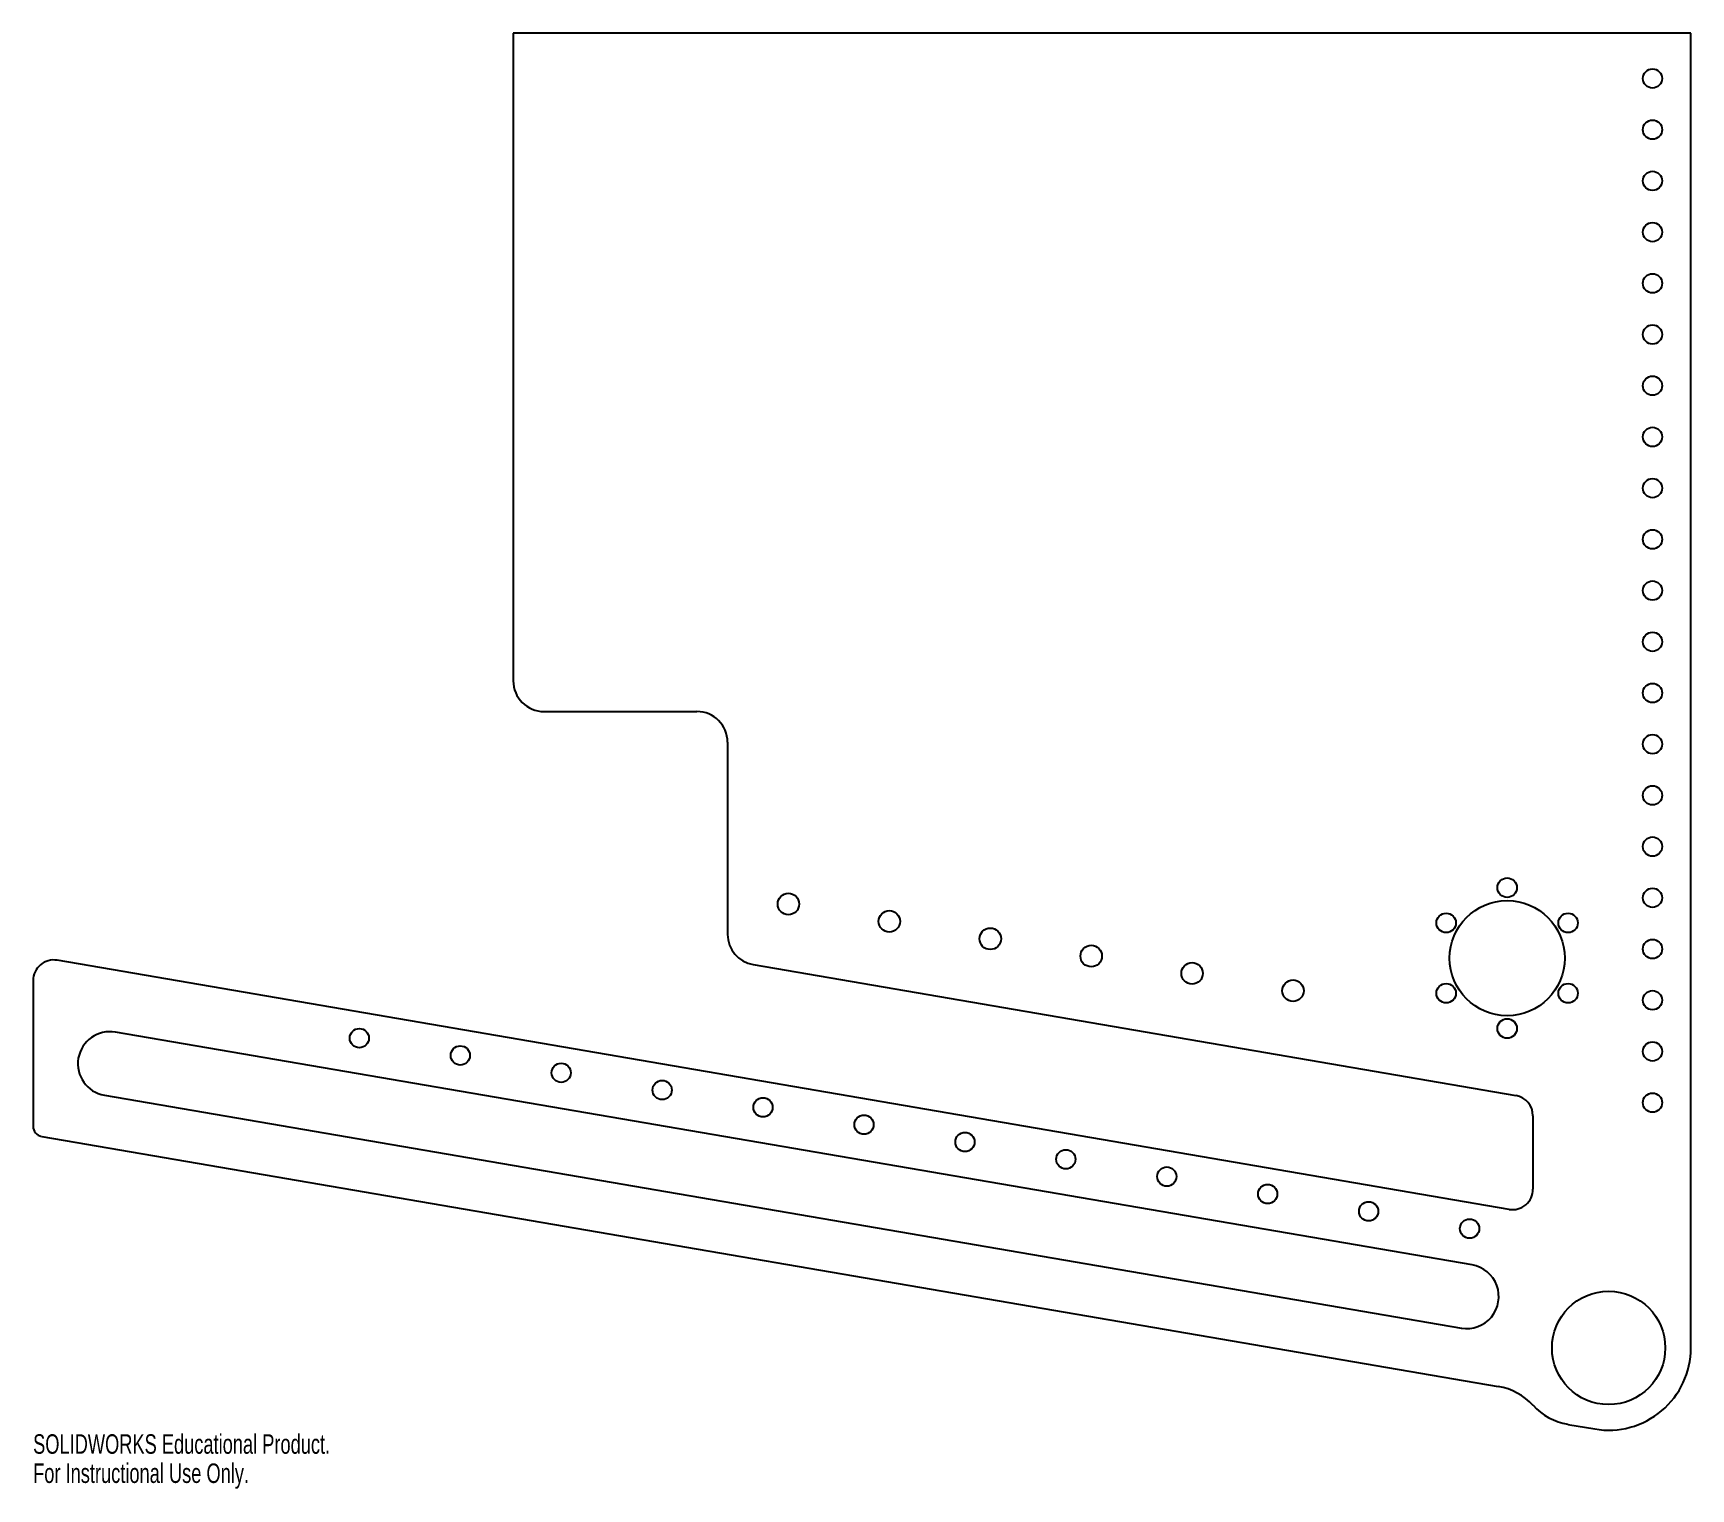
# Model space of a CAD drawing. Header units: inches. Extents: x -8.7 to 7.5, y -1.1 to 13.1.
import ezdxf

# ---------------------------------------------------------------- set-up
doc = ezdxf.new("R2010")
doc.units = ezdxf.units.IN
doc.header["$MEASUREMENT"] = 0
doc.styles.add('SLDTEXTSTYLE0', font='TXT', dxfattribs={"width": 0.7})

msp = doc.modelspace()

# ---------------------------------------------------------------- linework, layer by layer
at = {"color": 7, "linetype": 'Continuous', "lineweight": 25}
for p, q in [((7.456, 13.122), (-4.044, 13.122)), ((-4.044, 13.122), (-4.044, 6.799)), ((7.456, 0.285), (7.456, 13.122)), ((-3.744, 6.499), (-2.251, 6.499)), ((-1.951, 6.199), (-1.951, 4.323)), ((5.681, 1.638), (-8.499, 4.071)), ((-1.702, 4.028), (5.748, 2.75)), ((-8.733, 3.873), (-8.733, 2.449)), ((5.32, 1.095), (-7.93, 3.368)), ((-8.035, 2.752), (5.215, 0.479)), ((5.914, 2.552), (5.914, 1.835)), ((-8.649, 2.35), (5.574, -0.09)), ((6.255, -0.461), (6.517, -0.506))]:
    msp.add_line(p, q, dxfattribs=at)
for centre, radius in [((7.081, 12.68), 0.0938), ((7.081, 12.18), 0.0938), ((7.081, 11.68), 0.0938), ((7.081, 11.18), 0.0938), ((7.081, 10.68), 0.0938), ((7.081, 10.18), 0.0938), ((7.081, 9.68), 0.0938), ((7.081, 9.18), 0.0938), ((7.081, 8.68), 0.0938), ((7.081, 8.18), 0.0938), ((7.081, 7.68), 0.0938), ((7.081, 7.18), 0.0938), ((7.081, 6.68), 0.0938), ((7.081, 6.18), 0.0938), ((7.081, 5.68), 0.0938), ((7.081, 5.18), 0.0938), ((5.662, 4.779), 0.095), ((-1.357, 4.619), 0.105), ((7.081, 4.68), 0.0938), ((-0.371, 4.45), 0.105), ((5.662, 4.091), 0.562), ((0.614, 4.28), 0.105), ((5.066, 4.435), 0.095), ((6.257, 4.435), 0.095), ((1.6, 4.111), 0.105), ((7.081, 4.18), 0.0938), ((2.585, 3.942), 0.105), ((3.571, 3.773), 0.105), ((5.066, 3.748), 0.095), ((6.257, 3.748), 0.095), ((7.081, 3.68), 0.0938), ((-5.547, 3.31), 0.0937), ((5.662, 3.404), 0.095), ((7.081, 3.18), 0.0938), ((-4.561, 3.141), 0.0938), ((-3.576, 2.972), 0.0937), ((-2.59, 2.803), 0.0938), ((7.081, 2.68), 0.0938), ((-1.605, 2.634), 0.0938), ((-0.619, 2.465), 0.0937), ((0.367, 2.296), 0.0938), ((1.352, 2.127), 0.0938), ((2.338, 1.958), 0.0938), ((3.323, 1.788), 0.0937), ((4.309, 1.619), 0.0938), ((5.295, 1.45), 0.0938), ((6.653, 0.285), 0.553)]:
    msp.add_circle(centre, radius, dxfattribs=at)
for centre, radius, start, end in [((-3.744, 6.799), 0.3, 180, 270), ((-2.251, 6.199), 0.3, 0, 90), ((-1.651, 4.323), 0.3, 180, 260.2641), ((-8.533, 3.873), 0.2, 80.2641, 180), ((-7.983, 3.06), 0.313, 80.2641, 260.2641), ((5.714, 2.552), 0.2, 0, 80.2641), ((-8.633, 2.449), 0.1, 180, 260.2641), ((5.714, 1.835), 0.2, 260.2641, 0), ((5.267, 0.787), 0.313, 260.2641, 80.2641), ((6.653, 0.285), 0.803, 260.2641, 0), ((5.473, -0.682), 0.6, 42.6056, 80.2641), ((6.356, 0.131), 0.6, 222.6056, 260.2641)]:
    msp.add_arc(centre, radius, start, end, dxfattribs=at)

# ---------------------------------------------------------------- texts
at = {"color": 7, "linetype": 'Continuous', "char_height": 0.1903, "attachment_point": 1, "style": 'SLDTEXTSTYLE0'}
for s, insert in [('SOLIDWORKS Educational Product.', (-8.733, -0.558)), ('For Instructional Use Only.', (-8.733, -0.843))]:
    msp.add_mtext(s, dxfattribs=dict(at, insert=insert))

doc.saveas('drawing.dxf')
